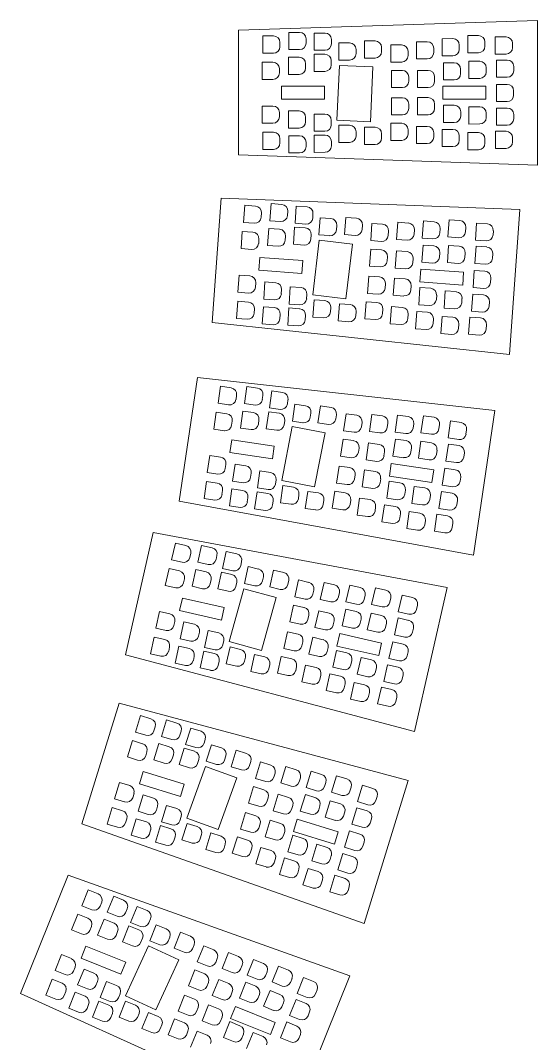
# Model space of a CAD drawing. Header units: millimetres. Extents: x -516 to 436, y -130 to 992.
# Drawn here: x 315.9 to 436.1, y 184.2 to 422.2 of the extents above; entities that cross this region are included whole.
import ezdxf

# ---------------------------------------------------------------- set-up
doc = ezdxf.new("R2010")
doc.units = ezdxf.units.MM

msp = doc.modelspace()

# ---------------------------------------------------------------- linework, layer by layer
at = {"color": 7, "linetype": 'Continuous', "lineweight": 15}
for p, q in [((436.11, 422.17), (366.59, 419.91)), ((436.12, 388.48), (436.11, 422.17)), ((366.59, 419.91), (366.6, 390.88)), ((380.77, 419.4), (378.27, 419.39)), ((378.27, 419.39), (378.27, 415.39)), ((384.18, 419.24), (384.19, 415.24)), ((386.68, 419.24), (384.18, 419.24)), ((372.2, 418.56), (372.2, 414.56)), ((374.7, 418.56), (372.2, 418.56)), ((376.2, 416.06), (376.2, 417.06)), ((382.27, 416.9), (382.27, 417.9)), ((388.19, 416.74), (388.19, 417.74)), ((389.91, 416.95), (389.92, 412.95)), ((392.41, 416.95), (389.91, 416.95)), ((395.84, 417.43), (395.84, 413.43)), ((398.34, 417.43), (395.84, 417.43)), ((410.47, 417.22), (407.97, 417.21)), ((407.97, 417.21), (407.97, 413.21)), ((416.43, 417.94), (413.93, 417.93)), ((413.93, 417.93), (413.93, 413.93)), ((422.38, 418.66), (419.88, 418.65)), ((419.88, 418.65), (419.89, 414.65)), ((423.88, 416.16), (423.88, 417.16)), ((426.3, 418.35), (426.3, 414.35)), ((428.8, 418.35), (426.3, 418.35)), ((430.3, 415.85), (430.3, 416.85)), ((372.2, 414.56), (374.7, 414.56)), ((378.27, 415.39), (380.77, 415.4)), ((384.14, 414.33), (384.15, 410.33)), ((386.64, 414.33), (384.14, 414.33)), ((384.19, 415.24), (386.69, 415.24)), ((393.91, 414.45), (393.91, 415.45)), ((399.84, 414.93), (399.84, 415.93)), ((404.51, 416.5), (402.01, 416.49)), ((402.01, 416.49), (402.02, 412.49)), ((406.01, 414), (406.01, 415)), ((411.97, 414.72), (411.97, 415.72)), ((417.93, 415.44), (417.93, 416.44)), ((419.89, 414.65), (422.39, 414.66)), ((426.3, 414.35), (428.8, 414.35)), ((372.08, 412.46), (372.08, 408.46)), ((374.58, 412.46), (372.08, 412.46)), ((378.19, 413.61), (378.19, 409.61)), ((380.69, 413.61), (378.19, 413.61)), ((382.19, 411.11), (382.19, 412.11)), ((388.15, 411.83), (388.14, 412.83)), ((389.92, 412.95), (392.42, 412.95)), ((395.84, 413.43), (398.34, 413.43)), ((402.02, 412.49), (404.52, 412.5)), ((407.97, 413.21), (410.47, 413.22)), ((413.93, 413.93), (416.43, 413.94)), ((414.24, 412.32), (414.24, 408.32)), ((416.74, 412.32), (414.24, 412.32)), ((420.18, 412.67), (420.18, 408.67)), ((422.68, 412.67), (420.18, 412.67)), ((426.59, 412.97), (426.59, 408.97)), ((429.09, 412.97), (426.59, 412.97)), ((376.08, 409.96), (376.08, 410.96)), ((378.19, 409.61), (380.69, 409.61)), ((384.15, 410.33), (386.65, 410.33)), ((390.07, 411.72), (389.47, 398.96)), ((397.85, 411.35), (390.07, 411.72)), ((397.25, 398.6), (397.85, 411.35)), ((402.18, 410.54), (402.18, 406.54)), ((404.68, 410.54), (402.18, 410.54)), ((408.18, 410.55), (408.18, 406.55)), ((410.68, 410.55), (408.18, 410.55)), ((418.24, 409.82), (418.24, 410.82)), ((424.18, 410.17), (424.18, 411.17)), ((430.59, 410.47), (430.59, 411.47)), ((372.08, 408.46), (374.58, 408.46)), ((406.18, 408.04), (406.18, 409.04)), ((412.18, 408.05), (412.18, 409.05)), ((414.24, 408.32), (416.74, 408.32)), ((420.18, 408.67), (422.68, 408.67)), ((426.55, 407.3), (426.55, 403.3)), ((429.05, 407.3), (426.55, 407.3)), ((426.59, 408.97), (429.09, 408.97)), ((386.6, 406.88), (376.6, 406.87)), ((376.6, 406.87), (376.6, 403.87)), ((386.6, 403.88), (386.6, 406.88)), ((402.18, 406.54), (404.68, 406.54)), ((408.18, 406.55), (410.68, 406.55)), ((414.11, 406.89), (414.12, 403.89)), ((424.11, 406.89), (414.11, 406.89)), ((424.12, 403.89), (424.11, 406.89)), ((430.55, 404.8), (430.55, 405.8)), ((372.08, 402.27), (372.08, 398.27)), ((374.58, 402.27), (372.08, 402.27)), ((376.6, 403.87), (386.6, 403.88)), ((402.18, 404.2), (402.18, 400.2)), ((404.68, 404.2), (402.18, 404.2)), ((406.18, 401.71), (406.18, 402.71)), ((408.18, 404.21), (408.18, 400.21)), ((410.68, 404.21), (408.18, 404.21)), ((412.18, 401.71), (412.18, 402.71)), ((414.12, 403.89), (424.12, 403.89)), ((414.25, 402.43), (414.25, 398.43)), ((416.75, 402.43), (414.25, 402.43)), ((426.55, 403.3), (429.05, 403.3)), ((376.08, 399.77), (376.08, 400.77)), ((378.19, 401.12), (378.19, 397.12)), ((380.69, 401.12), (378.19, 401.12)), ((384.15, 400.4), (384.15, 396.4)), ((386.65, 400.4), (384.15, 400.4)), ((402.18, 400.2), (404.68, 400.2)), ((408.18, 400.21), (410.68, 400.21)), ((418.25, 399.94), (418.25, 400.94)), ((422.68, 402.09), (420.18, 402.08)), ((420.18, 402.08), (420.18, 398.08)), ((424.18, 399.59), (424.18, 400.59)), ((429.09, 401.8), (426.59, 401.79)), ((426.59, 401.79), (426.59, 397.79)), ((430.59, 399.3), (430.59, 400.3)), ((372.08, 398.27), (374.58, 398.27)), ((382.19, 398.62), (382.19, 399.62)), ((388.15, 397.9), (388.15, 398.9)), ((389.47, 398.96), (397.25, 398.6)), ((389.92, 397.79), (389.92, 393.79)), ((392.42, 397.79), (389.92, 397.79)), ((402.02, 398.25), (402.02, 394.25)), ((404.52, 398.25), (402.02, 398.25)), ((407.98, 397.54), (407.98, 393.54)), ((410.48, 397.54), (407.98, 397.54)), ((414.25, 398.43), (416.75, 398.43)), ((420.18, 398.08), (422.68, 398.09)), ((426.59, 397.79), (429.09, 397.8)), ((372.21, 396.17), (372.21, 392.17)), ((374.71, 396.17), (372.21, 396.17)), ((378.19, 397.12), (380.69, 397.12)), ((378.28, 395.34), (378.28, 391.34)), ((380.78, 395.34), (378.28, 395.34)), ((384.15, 396.4), (386.65, 396.4)), ((386.69, 395.5), (384.19, 395.49)), ((384.19, 395.49), (384.19, 391.49)), ((393.92, 395.29), (393.92, 396.29)), ((395.85, 397.31), (395.85, 393.31)), ((398.35, 397.31), (395.85, 397.31)), ((399.85, 394.81), (399.85, 395.81)), ((406.02, 395.75), (406.02, 396.75)), ((411.98, 395.04), (411.98, 396.04)), ((413.93, 396.82), (413.93, 392.82)), ((416.43, 396.82), (413.93, 396.82)), ((417.93, 394.32), (417.93, 395.32)), ((419.89, 396.1), (419.89, 392.1)), ((422.39, 396.1), (419.89, 396.1)), ((426.31, 396.41), (426.31, 392.41)), ((428.81, 396.41), (426.31, 396.41)), ((376.21, 393.67), (376.21, 394.67)), ((382.28, 392.84), (382.28, 393.84)), ((388.19, 393), (388.19, 394)), ((389.92, 393.79), (392.42, 393.79)), ((395.85, 393.31), (398.35, 393.31)), ((402.02, 394.25), (404.52, 394.25)), ((407.98, 393.54), (410.48, 393.54)), ((413.93, 392.82), (416.43, 392.82)), ((423.89, 393.6), (423.89, 394.6)), ((430.31, 393.91), (430.31, 394.91)), ((366.6, 390.88), (436.12, 388.48)), ((372.21, 392.17), (374.71, 392.17)), ((378.28, 391.34), (380.78, 391.34)), ((384.19, 391.49), (386.69, 391.5)), ((419.89, 392.1), (422.39, 392.1)), ((426.31, 392.41), (428.81, 392.41)), ((362.51, 380.83), (360.42, 351.92)), ((432.02, 378.23), (362.51, 380.83)), ((368.01, 379.17), (367.73, 375.18)), ((370.51, 378.98), (368.01, 379.17)), ((374.13, 379.56), (373.84, 375.57)), ((376.62, 379.38), (374.13, 379.56)), ((380.01, 378.98), (379.72, 374.99)), ((382.51, 378.8), (380.01, 378.98)), ((371.82, 376.38), (371.9, 377.38)), ((377.94, 376.78), (378.01, 377.77)), ((383.82, 376.2), (383.89, 377.19)), ((385.56, 376.28), (385.27, 372.29)), ((388.06, 376.1), (385.56, 376.28)), ((391.51, 376.33), (391.22, 372.34)), ((394, 376.15), (391.51, 376.33)), ((429.58, 344.45), (432.02, 378.23)), ((367.73, 375.18), (370.22, 375)), ((373.62, 373.8), (373.34, 369.81)), ((376.12, 373.62), (373.62, 373.8)), ((373.84, 375.57), (376.33, 375.39)), ((379.62, 374.09), (379.33, 370.1)), ((382.11, 373.91), (379.62, 374.09)), ((379.72, 374.99), (382.22, 374.81)), ((389.37, 373.5), (389.44, 374.49)), ((395.32, 373.55), (395.39, 374.54)), ((397.6, 374.95), (397.31, 370.96)), ((400.09, 374.77), (397.6, 374.95)), ((403.59, 375.23), (403.3, 371.24)), ((406.08, 375.05), (403.59, 375.23)), ((409.58, 375.52), (409.29, 371.53)), ((412.08, 375.34), (409.58, 375.52)), ((413.39, 372.74), (413.46, 373.73)), ((415.58, 375.81), (415.29, 371.82)), ((418.07, 375.63), (415.58, 375.81)), ((419.39, 373.02), (419.46, 374.02)), ((421.96, 375.04), (421.67, 371.05)), ((424.45, 374.86), (421.96, 375.04)), ((367.45, 373.09), (367.16, 369.1)), ((369.94, 372.91), (367.45, 373.09)), ((371.26, 370.31), (371.33, 371.31)), ((377.43, 371.02), (377.51, 372.01)), ((383.43, 371.3), (383.5, 372.3)), ((385.27, 372.29), (387.77, 372.11)), ((391.22, 372.34), (393.71, 372.16)), ((401.41, 372.16), (401.48, 373.16)), ((407.4, 372.45), (407.47, 373.45)), ((409.29, 371.53), (411.79, 371.35)), ((415.29, 371.82), (417.78, 371.64)), ((425.77, 372.26), (425.84, 373.25)), ((367.16, 369.1), (369.65, 368.92)), ((373.34, 369.81), (375.83, 369.63)), ((379.33, 370.1), (381.82, 369.92)), ((385.34, 371.05), (383.82, 358.37)), ((393.07, 370.12), (385.34, 371.05)), ((391.55, 357.44), (393.07, 370.12)), ((397.33, 369), (397.04, 365.01)), ((397.31, 370.96), (399.8, 370.78)), ((399.82, 368.82), (397.33, 369)), ((403.3, 371.24), (405.79, 371.06)), ((409.49, 369.9), (409.2, 365.91)), ((411.99, 369.72), (409.49, 369.9)), ((415.44, 369.82), (415.15, 365.83)), ((417.93, 369.64), (415.44, 369.82)), ((421.85, 369.65), (421.56, 365.66)), ((421.67, 371.05), (424.16, 370.87)), ((424.35, 369.47), (421.85, 369.65)), ((371.54, 367.05), (371.32, 364.06)), ((381.51, 366.33), (371.54, 367.05)), ((401.14, 366.22), (401.21, 367.21)), ((403.31, 368.57), (403.02, 364.58)), ((405.81, 368.39), (403.31, 368.57)), ((407.12, 365.78), (407.19, 366.78)), ((413.3, 367.12), (413.37, 368.11)), ((419.24, 367.04), (419.32, 368.03)), ((425.66, 366.87), (425.73, 367.86)), ((381.3, 363.33), (381.51, 366.33)), ((397.04, 365.01), (399.53, 364.83)), ((403.02, 364.58), (405.52, 364.4)), ((408.96, 364.33), (408.74, 361.34)), ((418.93, 363.61), (408.96, 364.33)), ((409.2, 365.91), (411.7, 365.73)), ((415.15, 365.83), (417.64, 365.65)), ((421.56, 365.66), (424.06, 365.48)), ((366.71, 362.93), (366.43, 358.94)), ((369.21, 362.75), (366.71, 362.93)), ((371.32, 364.06), (381.3, 363.33)), ((396.87, 362.68), (396.58, 358.69)), ((399.36, 362.5), (396.87, 362.68)), ((402.86, 362.24), (402.57, 358.25)), ((405.35, 362.06), (402.86, 362.24)), ((418.71, 360.62), (418.93, 363.61)), ((421.41, 364), (421.12, 360.01)), ((423.9, 363.82), (421.41, 364)), ((425.21, 361.22), (425.29, 362.22)), ((370.52, 360.14), (370.6, 361.14)), ((372.72, 361.34), (372.43, 357.35)), ((375.22, 361.16), (372.72, 361.34)), ((376.53, 358.56), (376.6, 359.55)), ((378.61, 360.19), (378.32, 356.2)), ((381.11, 360.01), (378.61, 360.19)), ((400.68, 359.89), (400.75, 360.89)), ((406.66, 359.46), (406.74, 360.46)), ((408.78, 360.04), (408.49, 356.05)), ((408.74, 361.34), (418.71, 360.62)), ((411.27, 359.86), (408.78, 360.04)), ((421.12, 360.01), (423.61, 359.83)), ((366.43, 358.94), (368.92, 358.76)), ((372.43, 357.35), (374.93, 357.17)), ((382.42, 357.41), (382.49, 358.41)), ((383.82, 358.37), (391.55, 357.44)), ((384.18, 357.17), (383.89, 353.18)), ((386.67, 356.99), (384.18, 357.17)), ((396.58, 358.69), (399.08, 358.51)), ((402.57, 358.25), (405.06, 358.07)), ((412.59, 357.25), (412.66, 358.25)), ((414.67, 359.26), (414.38, 355.27)), ((417.16, 359.08), (414.67, 359.26)), ((418.48, 356.48), (418.55, 357.47)), ((421.05, 358.5), (420.76, 354.51)), ((423.54, 358.32), (421.05, 358.5)), ((366.4, 356.84), (366.11, 352.85)), ((368.89, 356.66), (366.4, 356.84)), ((370.21, 354.05), (370.28, 355.05)), ((372.39, 355.57), (372.1, 351.58)), ((374.89, 355.39), (372.39, 355.57)), ((378.3, 355.29), (378.01, 351.3)), ((380.79, 355.11), (378.3, 355.29)), ((378.32, 356.2), (380.82, 356.02)), ((387.99, 354.38), (388.06, 355.38)), ((390.06, 356.26), (389.77, 352.27)), ((392.55, 356.08), (390.06, 356.26)), ((396.28, 356.75), (395.99, 352.76)), ((398.77, 356.57), (396.28, 356.75)), ((400.09, 353.97), (400.16, 354.97)), ((402.17, 355.61), (401.88, 351.62)), ((404.66, 355.43), (402.17, 355.61)), ((408.49, 356.05), (410.98, 355.87)), ((414.38, 355.27), (416.88, 355.09)), ((424.85, 355.72), (424.93, 356.72)), ((366.11, 352.85), (368.6, 352.67)), ((376.2, 352.78), (376.27, 353.78)), ((382.11, 352.51), (382.18, 353.51)), ((383.89, 353.18), (386.38, 353)), ((389.77, 352.27), (392.26, 352.09)), ((393.86, 353.48), (393.94, 354.48)), ((395.99, 352.76), (398.49, 352.58)), ((405.98, 352.82), (406.05, 353.82)), ((408.06, 354.46), (407.77, 350.47)), ((410.55, 354.28), (408.06, 354.46)), ((411.87, 351.68), (411.94, 352.67)), ((413.95, 353.31), (413.66, 349.32)), ((416.44, 353.13), (413.95, 353.31)), ((420.37, 353.15), (420.08, 349.16)), ((422.87, 352.97), (420.37, 353.15)), ((420.76, 354.51), (423.25, 354.33)), ((360.42, 351.92), (429.58, 344.45)), ((372.1, 351.58), (374.6, 351.4)), ((378.01, 351.3), (380.5, 351.12)), ((401.88, 351.62), (404.37, 351.44)), ((407.77, 350.47), (410.26, 350.29)), ((417.76, 350.53), (417.83, 351.53)), ((424.18, 350.37), (424.25, 351.37)), ((413.66, 349.32), (416.15, 349.14)), ((420.08, 349.16), (422.58, 348.98)), ((357.02, 339.13), (352.8, 310.37)), ((426.16, 331.47), (357.02, 339.13)), ((362.39, 337.07), (361.81, 333.11)), ((364.86, 336.71), (362.39, 337.07)), ((368.52, 337.01), (367.94, 333.06)), ((370.99, 336.65), (368.52, 337.01)), ((374.34, 336), (373.76, 332.05)), ((376.82, 335.64), (374.34, 336)), ((365.99, 334.02), (366.13, 335.01)), ((372.11, 333.96), (372.26, 334.95)), ((377.94, 332.95), (378.08, 333.94)), ((361.38, 331.06), (360.8, 327.1)), ((363.86, 330.69), (361.38, 331.06)), ((361.81, 333.11), (364.28, 332.75)), ((367.59, 331.31), (367.01, 327.35)), ((370.07, 330.94), (367.59, 331.31)), ((367.94, 333.06), (370.41, 332.69)), ((373.59, 331.15), (373.01, 327.2)), ((376.06, 330.79), (373.59, 331.15)), ((373.76, 332.05), (376.24, 331.68)), ((379.68, 332.9), (379.1, 328.95)), ((382.15, 332.54), (379.68, 332.9)), ((383.27, 329.85), (383.42, 330.84)), ((385.61, 332.52), (385.03, 328.56)), ((388.09, 332.15), (385.61, 332.52)), ((421.22, 297.78), (426.16, 331.47)), ((364.98, 328), (365.12, 328.99)), ((371.19, 328.25), (371.33, 329.24)), ((377.19, 328.1), (377.33, 329.09)), ((379.1, 328.95), (381.57, 328.58)), ((385.03, 328.56), (387.51, 328.2)), ((389.21, 329.46), (389.35, 330.45)), ((391.58, 330.69), (391, 326.73)), ((394.06, 330.33), (391.58, 330.69)), ((395.18, 327.64), (395.32, 328.63)), ((397.58, 330.54), (397, 326.58)), ((400.06, 330.17), (397.58, 330.54)), ((401.18, 327.48), (401.32, 328.47)), ((403.58, 330.38), (403, 326.43)), ((406.05, 330.02), (403.58, 330.38)), ((409.58, 330.23), (409, 326.27)), ((412.05, 329.87), (409.58, 330.23)), ((415.88, 329), (415.3, 325.04)), ((418.36, 328.63), (415.88, 329)), ((360.8, 327.1), (363.28, 326.74)), ((367.01, 327.35), (369.49, 326.99)), ((373.01, 327.2), (375.48, 326.83)), ((379.07, 327.7), (376.63, 315.17)), ((386.72, 326.21), (379.07, 327.7)), ((384.27, 313.68), (386.72, 326.21)), ((391, 326.73), (393.48, 326.37)), ((397, 326.58), (399.48, 326.22)), ((403, 326.43), (405.47, 326.06)), ((407.18, 327.33), (407.32, 328.32)), ((409, 326.27), (411.47, 325.91)), ((413.17, 327.17), (413.32, 328.16)), ((419.48, 325.94), (419.62, 326.93)), ((365, 324.59), (364.56, 321.63)), ((374.89, 323.14), (365, 324.59)), ((390.88, 324.78), (390.3, 320.82)), ((393.35, 324.42), (390.88, 324.78)), ((396.82, 323.91), (396.24, 319.95)), ((399.29, 323.55), (396.82, 323.91)), ((403.08, 324.78), (402.5, 320.82)), ((405.55, 324.42), (403.08, 324.78)), ((409, 324.27), (408.42, 320.31)), ((411.47, 323.91), (409, 324.27)), ((415.3, 325.04), (417.78, 324.68)), ((364.56, 321.63), (374.46, 320.17)), ((374.46, 320.17), (374.89, 323.14)), ((394.48, 321.73), (394.62, 322.71)), ((400.41, 320.85), (400.56, 321.84)), ((406.67, 321.73), (406.82, 322.72)), ((412.59, 321.21), (412.74, 322.2)), ((415.38, 323.63), (414.8, 319.67)), ((417.86, 323.26), (415.38, 323.63)), ((418.98, 320.57), (419.12, 321.56)), ((359.9, 320.97), (359.32, 317.01)), ((362.38, 320.61), (359.9, 320.97)), ((365.78, 318.95), (365.2, 314.99)), ((368.25, 318.58), (365.78, 318.95)), ((390.3, 320.82), (392.77, 320.46)), ((396.24, 319.95), (398.71, 319.59)), ((402.11, 319.12), (401.68, 316.15)), ((412.01, 317.66), (402.11, 319.12)), ((402.5, 320.82), (404.97, 320.46)), ((408.42, 320.31), (410.89, 319.95)), ((414.8, 319.67), (417.28, 319.31)), ((359.32, 317.01), (361.8, 316.65)), ((363.5, 317.92), (363.64, 318.91)), ((369.37, 315.89), (369.52, 316.88)), ((371.57, 317.37), (370.99, 313.41)), ((374.04, 317.01), (371.57, 317.37)), ((389.96, 318.51), (389.38, 314.55)), ((392.43, 318.14), (389.96, 318.51)), ((395.9, 317.64), (395.32, 313.68)), ((398.37, 317.27), (395.9, 317.64)), ((411.57, 314.7), (412.01, 317.66)), ((414.53, 318.03), (413.94, 314.07)), ((417, 317.66), (414.53, 318.03)), ((359.14, 314.92), (358.56, 310.96)), ((361.61, 314.56), (359.14, 314.92)), ((365.2, 314.99), (367.67, 314.63)), ((375.16, 314.32), (375.31, 315.31)), ((376.63, 315.17), (384.27, 313.68)), ((389.38, 314.55), (391.85, 314.19)), ((393.55, 315.45), (393.7, 316.44)), ((399.49, 314.58), (399.64, 315.57)), ((401.64, 315), (401.06, 311.04)), ((404.11, 314.64), (401.64, 315)), ((401.68, 316.15), (411.57, 314.7)), ((418.12, 314.97), (418.26, 315.96)), ((362.73, 311.87), (362.88, 312.86)), ((365.02, 313.21), (364.44, 309.26)), ((367.5, 312.85), (365.02, 313.21)), ((370.9, 312.51), (370.32, 308.55)), ((373.37, 312.15), (370.9, 312.51)), ((370.99, 313.41), (373.46, 313.05)), ((376.9, 313.95), (376.32, 309.99)), ((379.37, 313.58), (376.9, 313.95)), ((380.49, 310.89), (380.64, 311.88)), ((382.69, 312.61), (382.11, 308.65)), ((385.17, 312.25), (382.69, 312.61)), ((388.94, 312.64), (388.36, 308.69)), ((391.41, 312.28), (388.94, 312.64)), ((395.32, 313.68), (397.79, 313.32)), ((405.24, 311.95), (405.38, 312.94)), ((407.46, 313.79), (406.88, 309.83)), ((409.93, 313.43), (407.46, 313.79)), ((413.76, 312.57), (413.18, 308.61)), ((416.24, 312.21), (413.76, 312.57)), ((413.94, 314.07), (416.42, 313.71)), ((352.8, 310.37), (421.22, 297.78)), ((358.56, 310.96), (361.03, 310.6)), ((368.62, 310.16), (368.76, 311.15)), ((374.49, 309.45), (374.64, 310.44)), ((376.32, 309.99), (378.79, 309.62)), ((386.29, 309.55), (386.43, 310.54)), ((392.53, 309.59), (392.68, 310.58)), ((394.73, 311.07), (394.14, 307.11)), ((397.2, 310.7), (394.73, 311.07)), ((400.51, 309.49), (399.93, 305.53)), ((402.99, 309.13), (400.51, 309.49)), ((401.06, 311.04), (403.53, 310.68)), ((406.88, 309.83), (409.35, 309.47)), ((411.06, 310.74), (411.2, 311.73)), ((417.36, 309.52), (417.5, 310.51)), ((364.44, 309.26), (366.92, 308.89)), ((370.32, 308.55), (372.79, 308.19)), ((382.11, 308.65), (384.58, 308.29)), ((388.36, 308.69), (390.83, 308.32)), ((394.14, 307.11), (396.62, 306.75)), ((398.32, 308.01), (398.46, 309)), ((404.11, 306.44), (404.25, 307.43)), ((406.3, 307.92), (405.72, 303.96)), ((408.78, 307.55), (406.3, 307.92)), ((412.7, 307.28), (412.12, 303.33)), ((415.17, 306.92), (412.7, 307.28)), ((413.18, 308.61), (415.66, 308.25)), ((399.93, 305.53), (402.41, 305.17)), ((409.9, 304.86), (410.04, 305.85)), ((416.29, 304.23), (416.44, 305.22)), ((346.69, 303.05), (340.29, 274.57)), ((415.07, 290.27), (346.69, 303.05)), ((405.72, 303.96), (408.2, 303.6)), ((412.12, 303.33), (414.59, 302.96)), ((351.88, 300.57), (351.01, 296.67)), ((354.32, 300.02), (351.88, 300.57)), ((357.99, 300.05), (357.11, 296.15)), ((360.43, 299.51), (357.99, 300.05)), ((355.24, 297.26), (355.46, 298.23)), ((361.34, 296.74), (361.56, 297.71)), ((363.72, 298.61), (362.84, 294.7)), ((366.16, 298.06), (363.72, 298.61)), ((351.01, 296.67), (353.44, 296.12)), ((357.11, 296.15), (359.55, 295.6)), ((367.08, 295.29), (367.3, 296.27)), ((350.42, 294.65), (349.55, 290.75)), ((352.86, 294.1), (350.42, 294.65)), ((356.64, 294.43), (355.76, 290.53)), ((359.07, 293.89), (356.64, 294.43)), ((362.6, 293.83), (361.73, 289.93)), ((365.04, 293.28), (362.6, 293.83)), ((362.84, 294.7), (365.28, 294.16)), ((368.81, 295.11), (367.93, 291.21)), ((371.25, 294.56), (368.81, 295.11)), ((372.16, 291.8), (372.38, 292.77)), ((374.7, 294.28), (373.82, 290.38)), ((377.14, 293.73), (374.7, 294.28)), ((349.55, 290.75), (351.99, 290.2)), ((353.78, 291.33), (354, 292.31)), ((355.76, 290.53), (358.2, 289.98)), ((359.99, 291.12), (360.21, 292.09)), ((365.96, 290.51), (366.18, 291.49)), ((367.93, 291.21), (370.37, 290.66)), ((373.82, 290.38), (376.26, 289.83)), ((378.05, 290.97), (378.27, 291.94)), ((380.51, 292.01), (379.64, 288.11)), ((382.95, 291.46), (380.51, 292.01)), ((386.48, 291.4), (385.6, 287.5)), ((388.92, 290.86), (386.48, 291.4)), ((392.45, 290.8), (391.57, 286.9)), ((394.89, 290.25), (392.45, 290.8)), ((361.73, 289.93), (364.17, 289.38)), ((367.81, 289.97), (364.43, 277.66)), ((375.32, 287.91), (367.81, 289.97)), ((379.64, 288.11), (382.07, 287.56)), ((383.87, 288.69), (384.09, 289.67)), ((389.84, 288.09), (390.06, 289.06)), ((395.81, 287.48), (396.02, 288.46)), ((398.42, 290.19), (397.54, 286.29)), ((400.86, 289.64), (398.42, 290.19)), ((404.62, 288.49), (403.74, 284.59)), ((407.06, 287.94), (404.62, 288.49)), ((407.53, 256.76), (415.07, 290.27)), ((353.52, 287.81), (352.85, 284.88)), ((363.27, 285.6), (353.52, 287.81)), ((362.61, 282.68), (363.27, 285.6)), ((371.94, 275.6), (375.32, 287.91)), ((379.37, 286.17), (378.49, 282.27)), ((381.8, 285.62), (379.37, 286.17)), ((385.6, 287.5), (388.04, 286.95)), ((391.57, 286.9), (394.01, 286.35)), ((397.54, 286.29), (399.98, 285.74)), ((401.77, 286.88), (401.99, 287.85)), ((407.97, 285.17), (408.19, 286.15)), ((348.19, 284.71), (347.31, 280.8)), ((350.63, 284.16), (348.19, 284.71)), ((352.85, 284.88), (362.61, 282.68)), ((382.72, 282.85), (382.94, 283.83)), ((385.22, 284.85), (384.34, 280.95)), ((387.66, 284.3), (385.22, 284.85)), ((391.53, 285.25), (390.65, 281.35)), ((393.97, 284.7), (391.53, 285.25)), ((397.39, 284.29), (396.52, 280.39)), ((399.83, 283.74), (397.39, 284.29)), ((403.74, 284.59), (406.18, 284.04)), ((351.54, 281.39), (351.76, 282.37)), ((353.89, 282.24), (353.02, 278.34)), ((356.33, 281.7), (353.89, 282.24)), ((378.49, 282.27), (380.93, 281.72)), ((384.34, 280.95), (386.78, 280.4)), ((388.57, 281.54), (388.79, 282.51)), ((390.65, 281.35), (393.09, 280.8)), ((394.88, 281.94), (395.1, 282.91)), ((400.75, 280.98), (400.97, 281.95)), ((403.71, 283.17), (402.84, 279.27)), ((406.15, 282.62), (403.71, 283.17)), ((346.97, 278.73), (346.09, 274.83)), ((349.41, 278.18), (346.97, 278.73)), ((347.31, 280.8), (349.75, 280.26)), ((357.25, 278.93), (357.47, 279.9)), ((359.55, 280.24), (358.67, 276.33)), ((361.99, 279.69), (359.55, 280.24)), ((377.97, 279.98), (377.1, 276.08)), ((380.41, 279.44), (377.97, 279.98)), ((383.83, 278.67), (382.95, 274.76)), ((386.27, 278.12), (383.83, 278.67)), ((390.11, 279.54), (389.45, 276.61)), ((399.86, 277.34), (390.11, 279.54)), ((396.52, 280.39), (398.95, 279.84)), ((402.84, 279.27), (405.27, 278.72)), ((407.07, 279.85), (407.29, 280.83)), ((350.33, 275.41), (350.55, 276.39)), ((352.71, 276.58), (351.83, 272.68)), ((355.15, 276.04), (352.71, 276.58)), ((353.02, 278.34), (355.46, 277.79)), ((358.67, 276.33), (361.11, 275.79)), ((362.9, 276.92), (363.12, 277.9)), ((364.61, 276.42), (363.73, 272.52)), ((364.43, 277.66), (371.94, 275.6)), ((367.04, 275.87), (364.61, 276.42)), ((377.1, 276.08), (379.54, 275.53)), ((381.33, 276.67), (381.55, 277.64)), ((387.18, 275.35), (387.4, 276.33)), ((389.45, 276.61), (399.2, 274.41)), ((399.2, 274.41), (399.86, 277.34)), ((402.43, 277.65), (401.56, 273.75)), ((404.87, 277.1), (402.43, 277.65)), ((340.29, 274.57), (407.53, 256.76)), ((346.09, 274.83), (348.53, 274.28)), ((356.07, 273.27), (356.28, 274.24)), ((358.51, 275.44), (357.64, 271.54)), ((360.95, 274.89), (358.51, 275.44)), ((367.96, 273.1), (368.18, 274.08)), ((370.28, 274.65), (369.4, 270.75)), ((372.72, 274.1), (370.28, 274.65)), ((376.51, 274.21), (375.63, 270.31)), ((378.95, 273.66), (376.51, 274.21)), ((382.95, 274.76), (385.39, 274.22)), ((389.36, 275.61), (388.48, 271.7)), ((391.8, 275.06), (389.36, 275.61)), ((395.07, 273.96), (394.19, 270.06)), ((397.51, 273.41), (395.07, 273.96)), ((401.56, 273.75), (404, 273.2)), ((405.79, 274.34), (406.01, 275.31)), ((351.83, 272.68), (354.27, 272.13)), ((357.64, 271.54), (360.07, 270.99)), ((361.87, 272.12), (362.09, 273.1)), ((363.73, 272.52), (366.17, 271.97)), ((373.64, 271.33), (373.86, 272.31)), ((379.87, 270.9), (380.08, 271.87)), ((382.17, 272.21), (381.29, 268.3)), ((384.6, 271.66), (382.17, 272.21)), ((388.48, 271.7), (390.92, 271.16)), ((392.71, 272.29), (392.93, 273.27)), ((398.42, 270.65), (398.64, 271.62)), ((401.26, 272.27), (400.38, 268.37)), ((403.7, 271.72), (401.26, 272.27)), ((369.4, 270.75), (371.84, 270.2)), ((375.63, 270.31), (378.07, 269.76)), ((385.52, 268.89), (385.74, 269.86)), ((387.82, 270.2), (386.94, 266.3)), ((390.26, 269.65), (387.82, 270.2)), ((394.19, 270.06), (396.63, 269.51)), ((404.62, 268.95), (404.84, 269.93)), ((381.29, 268.3), (383.73, 267.75)), ((391.17, 266.88), (391.39, 267.86)), ((393.47, 268.19), (392.6, 264.29)), ((395.91, 267.64), (393.47, 268.19)), ((399.8, 267.08), (398.92, 263.18)), ((402.24, 266.53), (399.8, 267.08)), ((400.38, 268.37), (402.82, 267.82)), ((386.94, 266.3), (389.38, 265.75)), ((392.6, 264.29), (395.04, 263.74)), ((396.83, 264.87), (397.05, 265.85)), ((403.16, 263.76), (403.38, 264.74)), ((338.85, 263.38), (330.17, 235.3)), ((406.04, 245.37), (338.85, 263.38)), ((398.92, 263.18), (401.36, 262.63)), ((343.81, 260.45), (342.63, 256.63)), ((346.2, 259.71), (343.81, 260.45)), ((349.86, 259.46), (348.68, 255.63)), ((352.25, 258.72), (349.86, 259.46)), ((346.9, 256.88), (347.19, 257.84)), ((355.46, 257.56), (354.28, 253.74)), ((357.85, 256.82), (355.46, 257.56)), ((342.63, 256.63), (345.02, 255.89)), ((348.68, 255.63), (351.07, 254.9)), ((352.94, 255.89), (353.24, 256.84)), ((358.55, 253.99), (358.84, 254.95)), ((341.9, 254.66), (340.72, 250.84)), ((344.28, 253.92), (341.9, 254.66)), ((348.07, 253.96), (346.89, 250.14)), ((350.46, 253.22), (348.07, 253.96)), ((353.97, 252.89), (352.79, 249.06)), ((356.36, 252.15), (353.97, 252.89)), ((354.28, 253.74), (356.67, 253)), ((360.26, 253.68), (359.08, 249.86)), ((362.65, 252.94), (360.26, 253.68)), ((366.06, 252.39), (364.88, 248.57)), ((368.45, 251.65), (366.06, 252.39)), ((340.72, 250.84), (343.1, 250.1)), ((344.98, 251.09), (345.27, 252.05)), ((346.89, 250.14), (349.28, 249.4)), ((351.15, 250.39), (351.45, 251.34)), ((357.06, 249.32), (357.35, 250.27)), ((363.34, 250.11), (363.64, 251.07)), ((352.79, 249.06), (355.18, 248.33)), ((358.86, 248.63), (354.52, 236.63)), ((366.19, 245.99), (358.86, 248.63)), ((359.08, 249.86), (361.47, 249.12)), ((364.88, 248.57), (367.27, 247.83)), ((369.15, 248.82), (369.44, 249.78)), ((371.68, 249.67), (370.5, 245.85)), ((374.07, 248.93), (371.68, 249.67)), ((377.59, 248.6), (376.41, 244.78)), ((379.98, 247.86), (377.59, 248.6)), ((383.49, 247.53), (382.31, 243.7)), ((385.88, 246.79), (383.49, 247.53)), ((344.4, 247.48), (343.52, 244.61)), ((353.96, 244.51), (344.4, 247.48)), ((361.85, 233.98), (366.19, 245.99)), ((370.5, 245.85), (372.89, 245.11)), ((374.77, 246.1), (375.06, 247.06)), ((380.67, 245.03), (380.97, 245.98)), ((389.4, 246.45), (388.21, 242.63)), ((391.78, 245.71), (389.4, 246.45)), ((395.77, 212.13), (406.04, 245.37)), ((338.89, 244.92), (337.71, 241.1)), ((341.28, 244.18), (338.89, 244.92)), ((343.52, 244.61), (353.07, 241.65)), ((353.07, 241.65), (353.96, 244.51)), ((370.08, 243.94), (368.9, 240.11)), ((372.47, 243.2), (370.08, 243.94)), ((376.41, 244.78), (378.8, 244.04)), ((382.31, 243.7), (384.7, 242.97)), ((386.58, 243.96), (386.87, 244.91)), ((392.48, 242.88), (392.77, 243.84)), ((395.44, 244.27), (394.26, 240.45)), ((397.83, 243.53), (395.44, 244.27)), ((337.71, 241.1), (340.09, 240.36)), ((341.97, 241.35), (342.27, 242.31)), ((344.38, 242.02), (343.2, 238.2)), ((346.77, 241.28), (344.38, 242.02)), ((373.17, 240.37), (373.46, 241.32)), ((375.82, 242.16), (374.63, 238.34)), ((378.2, 241.43), (375.82, 242.16)), ((382.14, 242.07), (380.95, 238.25)), ((384.52, 241.33), (382.14, 242.07)), ((387.91, 240.65), (386.73, 236.83)), ((390.3, 239.91), (387.91, 240.65)), ((388.21, 242.63), (390.6, 241.89)), ((394.26, 240.45), (396.65, 239.71)), ((398.52, 240.7), (398.82, 241.65)), ((337.21, 239.06), (336.03, 235.24)), ((339.59, 238.32), (337.21, 239.06)), ((343.2, 238.2), (345.59, 237.46)), ((347.47, 238.45), (347.76, 239.41)), ((349.86, 239.58), (348.68, 235.75)), ((352.25, 238.84), (349.86, 239.58)), ((368.9, 240.11), (371.29, 239.38)), ((374.63, 238.34), (377.02, 237.6)), ((378.9, 238.59), (379.19, 239.55)), ((380.95, 238.25), (383.34, 237.51)), ((385.22, 238.5), (385.51, 239.45)), ((390.99, 237.08), (391.29, 238.04)), ((394.12, 239.04), (392.94, 235.22)), ((396.51, 238.3), (394.12, 239.04)), ((340.29, 235.49), (340.59, 236.45)), ((342.76, 236.47), (341.58, 232.65)), ((345.15, 235.73), (342.76, 236.47)), ((348.68, 235.75), (351.07, 235.02)), ((352.95, 236.01), (353.24, 236.96)), ((354.52, 236.63), (361.85, 233.98)), ((368.21, 237.88), (367.03, 234.06)), ((370.6, 237.14), (368.21, 237.88)), ((373.94, 236.11), (372.76, 232.29)), ((376.33, 235.37), (373.94, 236.11)), ((380.23, 236.35), (379.34, 233.49)), ((389.78, 233.39), (380.23, 236.35)), ((386.73, 236.83), (389.12, 236.09)), ((397.2, 235.47), (397.5, 236.42)), ((330.17, 235.3), (395.77, 212.13)), ((336.03, 235.24), (338.41, 234.5)), ((345.84, 232.9), (346.14, 233.86)), ((348.45, 234.87), (347.27, 231.05)), ((350.84, 234.14), (348.45, 234.87)), ((354.6, 235.37), (353.42, 231.55)), ((356.99, 234.64), (354.6, 235.37)), ((367.03, 234.06), (369.42, 233.32)), ((371.3, 234.31), (371.59, 235.26)), ((377.03, 232.54), (377.32, 233.49)), ((379.34, 233.49), (388.89, 230.52)), ((388.89, 230.52), (389.78, 233.39)), ((392.41, 233.64), (391.23, 229.82)), ((394.8, 232.9), (392.41, 233.64)), ((392.94, 235.22), (395.33, 234.48)), ((341.58, 232.65), (343.97, 231.91)), ((347.27, 231.05), (349.66, 230.31)), ((351.54, 231.3), (351.83, 232.26)), ((353.42, 231.55), (355.81, 230.81)), ((357.69, 231.8), (357.98, 232.76)), ((360.12, 233.16), (358.94, 229.34)), ((362.51, 232.43), (360.12, 233.16)), ((366.3, 232.24), (365.12, 228.42)), ((368.69, 231.5), (366.3, 232.24)), ((372.76, 232.29), (375.15, 231.55)), ((379.22, 232.62), (378.04, 228.8)), ((381.61, 231.88), (379.22, 232.62)), ((395.5, 230.07), (395.79, 231.02)), ((358.94, 229.34), (361.33, 228.6)), ((363.21, 229.6), (363.5, 230.55)), ((369.38, 228.67), (369.68, 229.63)), ((371.78, 229.8), (370.6, 225.97)), ((374.17, 229.06), (371.78, 229.8)), ((378.04, 228.8), (380.42, 228.06)), ((382.3, 229.05), (382.6, 230.01)), ((384.78, 230.54), (383.6, 226.71)), ((387.17, 229.8), (384.78, 230.54)), ((391.23, 229.82), (393.62, 229.08)), ((365.12, 228.42), (367.51, 227.68)), ((374.86, 226.23), (375.16, 227.18)), ((377.26, 227.35), (376.08, 223.53)), ((379.65, 226.61), (377.26, 227.35)), ((383.6, 226.71), (385.99, 225.98)), ((387.87, 226.97), (388.16, 227.92)), ((390.82, 228.36), (389.64, 224.54)), ((393.21, 227.63), (390.82, 228.36)), ((370.6, 225.97), (372.99, 225.24)), ((380.34, 223.78), (380.64, 224.74)), ((382.74, 224.91), (381.56, 221.08)), ((385.13, 224.17), (382.74, 224.91)), ((389.64, 224.54), (392.03, 223.8)), ((393.91, 224.79), (394.2, 225.75)), ((326.93, 223.33), (315.86, 195.81)), ((392.45, 199.95), (326.93, 223.33)), ((376.08, 223.53), (378.47, 222.79)), ((385.82, 221.34), (386.12, 222.29)), ((388.96, 223.3), (387.78, 219.48)), ((391.35, 222.56), (388.96, 223.3)), ((331.6, 219.92), (330.11, 216.2)), ((333.92, 218.98), (331.6, 219.92)), ((381.56, 221.08), (383.95, 220.35)), ((387.78, 219.48), (390.17, 218.74)), ((392.04, 219.73), (392.34, 220.69)), ((334.38, 216.1), (334.75, 217.03)), ((337.54, 218.42), (336.05, 214.71)), ((339.86, 217.49), (337.54, 218.42)), ((329.21, 214.3), (327.71, 210.59)), ((331.53, 213.37), (329.21, 214.3)), ((330.11, 216.2), (332.42, 215.27)), ((336.05, 214.71), (338.37, 213.78)), ((340.32, 214.61), (340.69, 215.54)), ((342.97, 216.07), (341.48, 212.36)), ((345.29, 215.14), (342.97, 216.07)), ((335.3, 213.09), (333.81, 209.38)), ((337.62, 212.16), (335.3, 213.09)), ((341.48, 212.36), (343.79, 211.43)), ((345.75, 212.26), (346.12, 213.19)), ((327.71, 210.59), (330.03, 209.66)), ((331.99, 210.49), (332.36, 211.42)), ((338.08, 209.28), (338.45, 210.21)), ((341.1, 211.54), (339.6, 207.83)), ((343.42, 210.6), (341.1, 211.54)), ((347.43, 211.81), (345.93, 208.1)), ((349.75, 210.88), (347.43, 211.81)), ((353.11, 210.04), (351.61, 206.33)), ((355.42, 209.11), (353.11, 210.04)), ((333.81, 209.38), (336.13, 208.45)), ((339.6, 207.83), (341.92, 206.89)), ((343.88, 207.72), (344.25, 208.65)), ((345.93, 208.1), (348.25, 207.16)), ((350.21, 208), (350.58, 208.92)), ((355.88, 206.23), (356.26, 207.16)), ((325.4, 204.85), (323.91, 201.14)), ((327.72, 203.92), (325.4, 204.85)), ((331.07, 206.84), (329.95, 204.05)), ((340.34, 203.09), (331.07, 206.84)), ((345.62, 206.9), (340.3, 195.29)), ((352.7, 203.65), (345.62, 206.9)), ((351.61, 206.33), (353.93, 205.4)), ((358.48, 206.87), (356.99, 203.16)), ((360.8, 205.93), (358.48, 206.87)), ((364.28, 205.31), (362.78, 201.6)), ((366.6, 204.38), (364.28, 205.31)), ((329.95, 204.05), (339.22, 200.31)), ((339.22, 200.31), (340.34, 203.09)), ((347.38, 192.04), (352.7, 203.65)), ((356.99, 203.16), (359.31, 202.22)), ((361.26, 203.05), (361.63, 203.98)), ((367.05, 201.5), (367.43, 202.43)), ((370.07, 203.75), (368.58, 200.04)), ((372.39, 202.82), (370.07, 203.75)), ((323.91, 201.14), (326.23, 200.2)), ((328.18, 201.04), (328.55, 201.96)), ((330.64, 201.5), (329.15, 197.79)), ((332.96, 200.57), (330.64, 201.5)), ((356.41, 201.29), (354.92, 197.57)), ((358.73, 200.35), (356.41, 201.29)), ((362.78, 201.6), (365.1, 200.67)), ((368.58, 200.04), (370.9, 199.11)), ((372.85, 199.94), (373.22, 200.87)), ((375.87, 202.2), (374.37, 198.49)), ((378.18, 201.26), (375.87, 202.2)), ((379.25, 167.12), (392.45, 199.95)), ((323.24, 199.15), (321.75, 195.43)), ((325.56, 198.21), (323.24, 199.15)), ((329.15, 197.79), (331.47, 196.86)), ((333.42, 197.69), (333.79, 198.62)), ((335.9, 198.61), (334.41, 194.9)), ((338.22, 197.68), (335.9, 198.61)), ((354.92, 197.57), (357.24, 196.64)), ((359.19, 197.47), (359.56, 198.4)), ((361.98, 199.05), (360.48, 195.33)), ((364.3, 198.11), (361.98, 199.05)), ((368.27, 198.43), (366.77, 194.72)), ((370.59, 197.49), (368.27, 198.43)), ((374.37, 198.49), (376.69, 197.55)), ((378.64, 198.38), (379.02, 199.31)), ((381.71, 199.52), (380.21, 195.81)), ((384.03, 198.59), (381.71, 199.52)), ((315.86, 195.81), (379.25, 167.12)), ((321.75, 195.43), (324.07, 194.5)), ((326.02, 195.33), (326.39, 196.26)), ((328.56, 196.11), (327.07, 192.39)), ((330.88, 195.17), (328.56, 196.11)), ((338.68, 194.8), (339.05, 195.73)), ((340.3, 195.29), (347.38, 192.04)), ((354.04, 195.4), (352.55, 191.69)), ((356.36, 194.47), (354.04, 195.4)), ((360.48, 195.33), (362.8, 194.4)), ((364.76, 195.23), (365.13, 196.16)), ((371.05, 194.62), (371.42, 195.54)), ((373.9, 196.54), (372.41, 192.83)), ((376.22, 195.61), (373.9, 196.54)), ((380.21, 195.81), (382.53, 194.88)), ((384.48, 195.71), (384.86, 196.64)), ((331.34, 192.29), (331.71, 193.22)), ((334.11, 194.04), (332.61, 190.33)), ((336.43, 193.11), (334.11, 194.04)), ((334.41, 194.9), (336.73, 193.97)), ((340.28, 194.03), (338.78, 190.32)), ((342.6, 193.1), (340.28, 194.03)), ((359.61, 193.16), (358.12, 189.45)), ((361.93, 192.23), (359.61, 193.16)), ((366.77, 194.72), (369.09, 193.78)), ((372.41, 192.83), (374.73, 191.89)), ((376.68, 192.73), (377.05, 193.65)), ((379.96, 194.42), (378.47, 190.71)), ((382.28, 193.48), (379.96, 194.42)), ((327.07, 192.39), (329.39, 191.46)), ((336.88, 190.23), (337.26, 191.16)), ((343.05, 190.22), (343.43, 191.15)), ((345.6, 191.37), (344.1, 187.66)), ((347.92, 190.44), (345.6, 191.37)), ((352.55, 191.69), (354.87, 190.76)), ((356.82, 191.59), (357.2, 192.52)), ((365.85, 192.77), (364.73, 189.99)), ((375.13, 189.03), (365.85, 192.77)), ((378.47, 190.71), (380.79, 189.77)), ((382.74, 190.6), (383.11, 191.53)), ((332.61, 190.33), (334.93, 189.4)), ((338.78, 190.32), (341.1, 189.39)), ((348.37, 187.56), (348.75, 188.49)), ((351.67, 189.94), (350.18, 186.23)), ((353.99, 189.01), (351.67, 189.94)), ((358.12, 189.45), (360.44, 188.52)), ((362.39, 189.35), (362.76, 190.28)), ((364.58, 189.26), (363.08, 185.54)), ((366.9, 188.32), (364.58, 189.26)), ((364.73, 189.99), (374, 186.25)), ((374, 186.25), (375.13, 189.03)), ((377.81, 189.18), (376.32, 185.46)), ((380.13, 188.24), (377.81, 189.18)), ((344.1, 187.66), (346.42, 186.73)), ((350.18, 186.23), (352.5, 185.3)), ((354.45, 186.13), (354.82, 187.06)), ((356.93, 187.05), (355.44, 183.34)), ((359.25, 186.12), (356.93, 187.05)), ((367.36, 185.44), (367.73, 186.37)), ((369.95, 186.72), (368.46, 183)), ((372.27, 185.78), (369.95, 186.72)), ((380.59, 185.36), (380.96, 186.29)), ((363.08, 185.54), (365.4, 184.61)), ((376.32, 185.46), (378.64, 184.53))]:
    msp.add_line(p, q, dxfattribs=at)
for centre, start, end in [((380.77, 417.9), 0.0169, 90.0169), ((386.69, 417.74), 0.0169, 90.0169), ((374.7, 417.06), 0.0169, 90.0169), ((380.77, 416.9), 270.0169, 0.0169), ((386.69, 416.74), 270.0169, 0.0169), ((392.41, 415.45), 0.0169, 90.0169), ((398.34, 415.93), 0.0169, 90.0169), ((410.47, 415.72), 0.0169, 90.0169), ((416.43, 416.44), 0.0169, 90.0169), ((422.38, 417.16), 0.0169, 90.0169), ((428.8, 416.85), 0.0169, 90.0169), ((374.7, 416.06), 270.0169, 0.0169), ((386.64, 412.83), 0.0169, 90.0169), ((392.41, 414.45), 270.0169, 0.0169), ((398.34, 414.93), 270.0169, 0.0169), ((404.51, 415), 0.0169, 90.0169), ((410.47, 414.72), 270.0169, 0.0169), ((416.43, 415.44), 270.0169, 0.0169), ((422.38, 416.16), 270.0169, 0.0169), ((428.8, 415.85), 270.0169, 0.0169), ((374.58, 410.96), 0.0169, 90.0169), ((380.69, 412.11), 0.0169, 90.0169), ((386.64, 411.83), 270.0169, 0.0169), ((404.51, 414), 270.0169, 0.0169), ((416.74, 410.82), 0.0169, 90.0169), ((422.68, 411.17), 0.0169, 90.0169), ((429.09, 411.47), 0.0169, 90.0169), ((374.58, 409.96), 270.0169, 0.0169), ((380.69, 411.11), 270.0169, 0.0169), ((404.68, 409.04), 0.0169, 90.0169), ((410.68, 409.05), 0.0169, 90.0169), ((416.74, 409.82), 270.0169, 0.0169), ((422.68, 410.17), 270.0169, 0.0169), ((429.09, 410.47), 270.0169, 0.0169), ((404.68, 408.04), 270.0169, 0.0169), ((410.68, 408.05), 270.0169, 0.0169), ((429.05, 405.8), 0.0169, 90.0169), ((429.05, 404.8), 270.0169, 0.0169), ((374.58, 400.77), 0.0169, 90.0169), ((404.68, 402.7), 0.0169, 90.0169), ((410.68, 402.71), 0.0169, 90.0169), ((416.75, 400.93), 0.0169, 90.0169), ((380.69, 399.62), 0.0169, 90.0169), ((386.65, 398.9), 0.0169, 90.0169), ((404.68, 401.7), 270.0169, 0.0169), ((410.68, 401.71), 270.0169, 0.0169), ((416.75, 399.93), 270.0169, 0.0169), ((422.68, 400.59), 0.0169, 90.0169), ((429.09, 400.3), 0.0169, 90.0169), ((374.58, 399.77), 270.0169, 0.0169), ((380.69, 398.62), 270.0169, 0.0169), ((386.65, 397.9), 270.0169, 0.0169), ((392.42, 396.29), 0.0169, 90.0169), ((404.52, 396.75), 0.0169, 90.0169), ((410.48, 396.04), 0.0169, 90.0169), ((422.68, 399.59), 270.0169, 0.0169), ((429.09, 399.3), 270.0169, 0.0169), ((374.71, 394.67), 0.0169, 90.0169), ((380.78, 393.84), 0.0169, 90.0169), ((386.69, 394), 0.0169, 90.0169), ((392.42, 395.29), 270.0169, 0.0169), ((398.35, 395.81), 0.0169, 90.0169), ((404.52, 395.75), 270.0169, 0.0169), ((416.43, 395.32), 0.0169, 90.0169), ((422.39, 394.6), 0.0169, 90.0169), ((428.81, 394.91), 0.0169, 90.0169), ((374.71, 393.67), 270.0169, 0.0169), ((380.78, 392.84), 270.0169, 0.0169), ((386.69, 393), 270.0169, 0.0169), ((398.35, 394.81), 270.0169, 0.0169), ((410.48, 395.04), 270.0169, 0.0169), ((416.43, 394.32), 270.0169, 0.0169), ((422.39, 393.6), 270.0169, 0.0169), ((428.81, 393.91), 270.0169, 0.0169), ((370.4, 377.49), 355.8613, 85.8613), ((376.51, 377.88), 355.8613, 85.8613), ((382.4, 377.3), 355.8613, 85.8613), ((370.33, 376.49), 265.8613, 355.8613), ((376.44, 376.89), 265.8613, 355.8613), ((382.33, 376.3), 265.8613, 355.8613), ((387.95, 374.6), 355.8613, 85.8613), ((393.89, 374.65), 355.8613, 85.8613), ((382, 372.41), 355.8613, 85.8613), ((399.98, 373.27), 355.8613, 85.8613), ((405.98, 373.56), 355.8613, 85.8613), ((411.97, 373.84), 355.8613, 85.8613), ((417.96, 374.13), 355.8613, 85.8613), ((424.34, 373.36), 355.8613, 85.8613), ((369.83, 371.42), 355.8613, 85.8613), ((376.01, 372.12), 355.8613, 85.8613), ((381.93, 371.41), 265.8613, 355.8613), ((387.87, 373.6), 265.8613, 355.8613), ((393.82, 373.66), 265.8613, 355.8613), ((399.91, 372.27), 265.8613, 355.8613), ((405.9, 372.56), 265.8613, 355.8613), ((411.9, 372.85), 265.8613, 355.8613), ((417.89, 373.13), 265.8613, 355.8613), ((424.27, 372.37), 265.8613, 355.8613), ((369.76, 370.42), 265.8613, 355.8613), ((375.94, 371.13), 265.8613, 355.8613), ((411.88, 368.22), 355.8613, 85.8613), ((417.82, 368.14), 355.8613, 85.8613), ((424.24, 367.97), 355.8613, 85.8613), ((399.71, 367.32), 355.8613, 85.8613), ((405.7, 366.89), 355.8613, 85.8613), ((411.81, 367.22), 265.8613, 355.8613), ((417.75, 367.15), 265.8613, 355.8613), ((424.17, 366.97), 265.8613, 355.8613), ((399.64, 366.33), 265.8613, 355.8613), ((405.63, 365.89), 265.8613, 355.8613), ((369.1, 361.25), 355.8613, 85.8613), ((399.26, 361), 355.8613, 85.8613), ((405.24, 360.57), 355.8613, 85.8613), ((423.79, 362.32), 355.8613, 85.8613), ((369.03, 360.25), 265.8613, 355.8613), ((375.11, 359.66), 355.8613, 85.8613), ((381, 358.52), 355.8613, 85.8613), ((399.18, 360), 265.8613, 355.8613), ((405.17, 359.57), 265.8613, 355.8613), ((411.16, 358.36), 355.8613, 85.8613), ((423.72, 361.33), 265.8613, 355.8613), ((375.04, 358.66), 265.8613, 355.8613), ((380.93, 357.52), 265.8613, 355.8613), ((411.09, 357.36), 265.8613, 355.8613), ((417.06, 357.58), 355.8613, 85.8613), ((423.43, 356.83), 355.8613, 85.8613), ((368.78, 355.16), 355.8613, 85.8613), ((374.78, 353.89), 355.8613, 85.8613), ((380.69, 353.62), 355.8613, 85.8613), ((386.56, 355.49), 355.8613, 85.8613), ((392.44, 354.58), 355.8613, 85.8613), ((398.67, 355.08), 355.8613, 85.8613), ((404.56, 353.93), 355.8613, 85.8613), ((416.98, 356.58), 265.8613, 355.8613), ((423.36, 355.83), 265.8613, 355.8613), ((368.71, 354.16), 265.8613, 355.8613), ((374.71, 352.89), 265.8613, 355.8613), ((380.61, 352.62), 265.8613, 355.8613), ((386.49, 354.49), 265.8613, 355.8613), ((392.37, 353.59), 265.8613, 355.8613), ((398.59, 354.08), 265.8613, 355.8613), ((404.48, 352.93), 265.8613, 355.8613), ((410.44, 352.78), 355.8613, 85.8613), ((416.33, 351.64), 355.8613, 85.8613), ((422.76, 351.48), 355.8613, 85.8613), ((410.37, 351.79), 265.8613, 355.8613), ((416.26, 350.64), 265.8613, 355.8613), ((422.69, 350.48), 265.8613, 355.8613), ((364.65, 335.22), 351.6511, 81.6511), ((370.77, 335.17), 351.6511, 81.6511), ((376.6, 334.16), 351.6511, 81.6511), ((364.5, 334.23), 261.6511, 351.6511), ((370.63, 334.18), 261.6511, 351.6511), ((369.85, 329.46), 351.6511, 81.6511), ((376.46, 333.17), 261.6511, 351.6511), ((381.94, 331.06), 351.6511, 81.6511), ((387.87, 330.67), 351.6511, 81.6511), ((363.64, 329.21), 351.6511, 81.6511), ((375.85, 329.31), 351.6511, 81.6511), ((381.79, 330.07), 261.6511, 351.6511), ((387.72, 329.68), 261.6511, 351.6511), ((393.84, 328.84), 351.6511, 81.6511), ((399.84, 328.69), 351.6511, 81.6511), ((405.84, 328.54), 351.6511, 81.6511), ((411.83, 328.38), 351.6511, 81.6511), ((418.14, 327.15), 351.6511, 81.6511), ((363.49, 328.22), 261.6511, 351.6511), ((369.7, 328.47), 261.6511, 351.6511), ((375.7, 328.32), 261.6511, 351.6511), ((393.69, 327.85), 261.6511, 351.6511), ((399.69, 327.7), 261.6511, 351.6511), ((405.69, 327.55), 261.6511, 351.6511), ((411.69, 327.39), 261.6511, 351.6511), ((393.14, 322.93), 351.6511, 81.6511), ((405.33, 322.94), 351.6511, 81.6511), ((411.25, 322.42), 351.6511, 81.6511), ((418, 326.16), 261.6511, 351.6511), ((392.99, 321.94), 261.6511, 351.6511), ((399.07, 322.06), 351.6511, 81.6511), ((405.19, 321.95), 261.6511, 351.6511), ((417.64, 321.78), 351.6511, 81.6511), ((362.16, 319.12), 351.6511, 81.6511), ((398.93, 321.07), 261.6511, 351.6511), ((411.11, 321.43), 261.6511, 351.6511), ((417.5, 320.79), 261.6511, 351.6511), ((362.01, 318.13), 261.6511, 351.6511), ((368.03, 317.1), 351.6511, 81.6511), ((373.82, 315.52), 351.6511, 81.6511), ((392.22, 316.66), 351.6511, 81.6511), ((398.15, 315.79), 351.6511, 81.6511), ((416.78, 316.18), 351.6511, 81.6511), ((361.4, 313.07), 351.6511, 81.6511), ((367.89, 316.11), 261.6511, 351.6511), ((373.68, 314.53), 261.6511, 351.6511), ((392.07, 315.67), 261.6511, 351.6511), ((398.01, 314.8), 261.6511, 351.6511), ((403.9, 313.15), 351.6511, 81.6511), ((416.64, 315.19), 261.6511, 351.6511), ((361.25, 312.08), 261.6511, 351.6511), ((367.28, 311.37), 351.6511, 81.6511), ((373.15, 310.66), 351.6511, 81.6511), ((379.15, 312.1), 351.6511, 81.6511), ((384.95, 310.76), 351.6511, 81.6511), ((391.19, 310.8), 351.6511, 81.6511), ((403.75, 312.16), 261.6511, 351.6511), ((409.72, 311.94), 351.6511, 81.6511), ((416.02, 310.72), 351.6511, 81.6511), ((367.14, 310.38), 261.6511, 351.6511), ((373.01, 309.67), 261.6511, 351.6511), ((379.01, 311.11), 261.6511, 351.6511), ((384.8, 309.77), 261.6511, 351.6511), ((391.05, 309.81), 261.6511, 351.6511), ((396.98, 309.22), 351.6511, 81.6511), ((409.57, 310.96), 261.6511, 351.6511), ((415.87, 309.74), 261.6511, 351.6511), ((396.84, 308.23), 261.6511, 351.6511), ((402.77, 307.64), 351.6511, 81.6511), ((408.56, 306.07), 351.6511, 81.6511), ((402.63, 306.66), 261.6511, 351.6511), ((408.41, 305.08), 261.6511, 351.6511), ((414.95, 305.44), 351.6511, 81.6511), ((414.81, 304.45), 261.6511, 351.6511), ((353.99, 298.56), 347.3281, 77.3281), ((360.1, 298.04), 347.3281, 77.3281), ((365.83, 296.6), 347.3281, 77.3281), ((353.77, 297.58), 257.3281, 347.3281), ((359.88, 297.07), 257.3281, 347.3281), ((365.61, 295.62), 257.3281, 347.3281), ((352.53, 292.64), 347.3281, 77.3281), ((358.75, 292.42), 347.3281, 77.3281), ((364.71, 291.82), 347.3281, 77.3281), ((370.92, 293.1), 347.3281, 77.3281), ((376.81, 292.27), 347.3281, 77.3281), ((352.31, 291.66), 257.3281, 347.3281), ((358.53, 291.45), 257.3281, 347.3281), ((364.5, 290.84), 257.3281, 347.3281), ((370.7, 292.13), 257.3281, 347.3281), ((376.59, 291.29), 257.3281, 347.3281), ((382.62, 290), 347.3281, 77.3281), ((388.59, 289.39), 347.3281, 77.3281), ((382.4, 289.02), 257.3281, 347.3281), ((388.37, 288.42), 257.3281, 347.3281), ((394.56, 288.79), 347.3281, 77.3281), ((400.53, 288.18), 347.3281, 77.3281), ((381.48, 284.16), 347.3281, 77.3281), ((394.34, 287.81), 257.3281, 347.3281), ((400.31, 287.21), 257.3281, 347.3281), ((406.73, 286.48), 347.3281, 77.3281), ((350.3, 282.69), 347.3281, 77.3281), ((387.33, 282.84), 347.3281, 77.3281), ((393.64, 283.24), 347.3281, 77.3281), ((399.5, 282.28), 347.3281, 77.3281), ((406.51, 285.5), 257.3281, 347.3281), ((350.08, 281.72), 257.3281, 347.3281), ((356, 280.23), 347.3281, 77.3281), ((381.26, 283.18), 257.3281, 347.3281), ((387.11, 281.86), 257.3281, 347.3281), ((393.42, 282.26), 257.3281, 347.3281), ((399.28, 281.31), 257.3281, 347.3281), ((405.82, 281.16), 347.3281, 77.3281), ((355.79, 279.26), 257.3281, 347.3281), ((361.66, 278.22), 347.3281, 77.3281), ((380.08, 277.97), 347.3281, 77.3281), ((405.6, 280.18), 257.3281, 347.3281), ((349.08, 276.72), 347.3281, 77.3281), ((361.44, 277.25), 257.3281, 347.3281), ((379.87, 277), 257.3281, 347.3281), ((385.94, 276.66), 347.3281, 77.3281), ((404.54, 275.64), 347.3281, 77.3281), ((348.86, 275.74), 257.3281, 347.3281), ((354.82, 274.57), 347.3281, 77.3281), ((360.62, 273.43), 347.3281, 77.3281), ((366.72, 274.41), 347.3281, 77.3281), ((372.39, 272.64), 347.3281, 77.3281), ((385.72, 275.68), 257.3281, 347.3281), ((391.47, 273.59), 347.3281, 77.3281), ((404.32, 274.67), 257.3281, 347.3281), ((354.6, 273.6), 257.3281, 347.3281), ((360.4, 272.45), 257.3281, 347.3281), ((366.5, 273.43), 257.3281, 347.3281), ((372.17, 271.66), 257.3281, 347.3281), ((378.62, 272.2), 347.3281, 77.3281), ((384.28, 270.19), 347.3281, 77.3281), ((391.25, 272.62), 257.3281, 347.3281), ((397.18, 271.95), 347.3281, 77.3281), ((403.37, 270.26), 347.3281, 77.3281), ((378.4, 271.23), 257.3281, 347.3281), ((389.93, 268.19), 347.3281, 77.3281), ((396.96, 270.97), 257.3281, 347.3281), ((403.15, 269.28), 257.3281, 347.3281), ((384.06, 269.22), 257.3281, 347.3281), ((389.71, 267.21), 257.3281, 347.3281), ((395.58, 266.18), 347.3281, 77.3281), ((395.36, 265.2), 257.3281, 347.3281), ((401.91, 265.07), 347.3281, 77.3281), ((401.69, 264.09), 257.3281, 347.3281), ((345.76, 258.28), 342.8303, 72.8303), ((351.81, 257.28), 342.8303, 72.8303), ((345.47, 257.32), 252.8303, 342.8303), ((351.51, 256.33), 252.8303, 342.8303), ((357.41, 255.39), 342.8303, 72.8303), ((343.84, 252.49), 342.8303, 72.8303), ((350.02, 251.79), 342.8303, 72.8303), ((357.11, 254.44), 252.8303, 342.8303), ((362.21, 251.51), 342.8303, 72.8303), ((343.55, 251.53), 252.8303, 342.8303), ((349.72, 250.83), 252.8303, 342.8303), ((355.92, 250.71), 342.8303, 72.8303), ((361.91, 250.55), 252.8303, 342.8303), ((368.01, 250.22), 342.8303, 72.8303), ((355.63, 249.76), 252.8303, 342.8303), ((367.72, 249.26), 252.8303, 342.8303), ((373.63, 247.5), 342.8303, 72.8303), ((379.53, 246.43), 342.8303, 72.8303), ((373.34, 246.54), 252.8303, 342.8303), ((385.44, 245.35), 342.8303, 72.8303), ((391.34, 244.28), 342.8303, 72.8303), ((340.83, 242.75), 342.8303, 72.8303), ((372.03, 241.76), 342.8303, 72.8303), ((379.24, 245.47), 252.8303, 342.8303), ((385.14, 244.4), 252.8303, 342.8303), ((391.05, 243.33), 252.8303, 342.8303), ((397.38, 242.1), 342.8303, 72.8303), ((340.54, 241.8), 252.8303, 342.8303), ((346.33, 239.85), 342.8303, 72.8303), ((377.76, 239.99), 342.8303, 72.8303), ((384.08, 239.9), 342.8303, 72.8303), ((397.09, 241.14), 252.8303, 342.8303), ((339.15, 236.89), 342.8303, 72.8303), ((346.03, 238.89), 252.8303, 342.8303), ((351.81, 237.4), 342.8303, 72.8303), ((371.73, 240.81), 252.8303, 342.8303), ((377.47, 239.04), 252.8303, 342.8303), ((383.79, 238.94), 252.8303, 342.8303), ((389.85, 238.48), 342.8303, 72.8303), ((396.07, 236.87), 342.8303, 72.8303), ((344.71, 234.3), 342.8303, 72.8303), ((351.51, 236.45), 252.8303, 342.8303), ((370.16, 235.71), 342.8303, 72.8303), ((389.56, 237.53), 252.8303, 342.8303), ((338.86, 235.93), 252.8303, 342.8303), ((350.4, 232.7), 342.8303, 72.8303), ((356.55, 233.2), 342.8303, 72.8303), ((369.86, 234.75), 252.8303, 342.8303), ((375.89, 233.94), 342.8303, 72.8303), ((395.77, 235.91), 252.8303, 342.8303), ((344.41, 233.34), 252.8303, 342.8303), ((350.1, 231.75), 252.8303, 342.8303), ((356.25, 232.25), 252.8303, 342.8303), ((362.07, 230.99), 342.8303, 72.8303), ((368.25, 230.07), 342.8303, 72.8303), ((375.59, 232.98), 252.8303, 342.8303), ((381.16, 230.45), 342.8303, 72.8303), ((394.36, 231.47), 342.8303, 72.8303), ((361.77, 230.04), 252.8303, 342.8303), ((367.95, 229.11), 252.8303, 342.8303), ((373.73, 227.62), 342.8303, 72.8303), ((380.87, 229.5), 252.8303, 342.8303), ((386.73, 228.36), 342.8303, 72.8303), ((394.06, 230.51), 252.8303, 342.8303), ((373.43, 226.67), 252.8303, 342.8303), ((379.2, 225.18), 342.8303, 72.8303), ((386.43, 227.41), 252.8303, 342.8303), ((392.77, 226.19), 342.8303, 72.8303), ((378.91, 224.22), 252.8303, 342.8303), ((384.68, 222.73), 342.8303, 72.8303), ((392.47, 225.24), 252.8303, 342.8303), ((390.91, 221.13), 342.8303, 72.8303), ((333.36, 217.59), 338.0868, 68.0868), ((384.39, 221.78), 252.8303, 342.8303), ((390.61, 220.18), 252.8303, 342.8303), ((339.3, 216.1), 338.0868, 68.0868), ((332.98, 216.66), 248.0868, 338.0868), ((338.93, 215.17), 248.0868, 338.0868), ((344.73, 213.75), 338.0868, 68.0868), ((330.97, 211.98), 338.0868, 68.0868), ((337.06, 210.77), 338.0868, 68.0868), ((344.35, 212.82), 248.0868, 338.0868), ((330.59, 211.05), 248.0868, 338.0868), ((342.86, 209.21), 338.0868, 68.0868), ((349.19, 209.48), 338.0868, 68.0868), ((336.69, 209.84), 248.0868, 338.0868), ((342.48, 208.28), 248.0868, 338.0868), ((348.81, 208.56), 248.0868, 338.0868), ((354.86, 207.72), 338.0868, 68.0868), ((354.49, 206.79), 248.0868, 338.0868), ((360.24, 204.54), 338.0868, 68.0868), ((327.16, 202.52), 338.0868, 68.0868), ((359.87, 203.61), 248.0868, 338.0868), ((366.04, 202.99), 338.0868, 68.0868), ((371.83, 201.43), 338.0868, 68.0868), ((326.79, 201.6), 248.0868, 338.0868), ((332.4, 199.18), 338.0868, 68.0868), ((358.17, 198.96), 338.0868, 68.0868), ((365.66, 202.06), 248.0868, 338.0868), ((371.46, 200.5), 248.0868, 338.0868), ((377.62, 199.87), 338.0868, 68.0868), ((325, 196.82), 338.0868, 68.0868), ((332.03, 198.25), 248.0868, 338.0868), ((337.66, 196.29), 338.0868, 68.0868), ((363.74, 196.72), 338.0868, 68.0868), ((377.25, 198.94), 248.0868, 338.0868), ((383.47, 197.19), 338.0868, 68.0868), ((324.63, 195.89), 248.0868, 338.0868), ((330.32, 193.78), 338.0868, 68.0868), ((357.8, 198.03), 248.0868, 338.0868), ((363.36, 195.79), 248.0868, 338.0868), ((370.03, 196.1), 338.0868, 68.0868), ((375.66, 194.21), 338.0868, 68.0868), ((383.09, 196.27), 248.0868, 338.0868), ((335.87, 191.72), 338.0868, 68.0868), ((337.29, 195.36), 248.0868, 338.0868), ((342.04, 191.71), 338.0868, 68.0868), ((355.8, 193.08), 338.0868, 68.0868), ((369.65, 195.18), 248.0868, 338.0868), ((381.72, 192.09), 338.0868, 68.0868), ((329.95, 192.85), 248.0868, 338.0868), ((347.36, 189.05), 338.0868, 68.0868), ((355.43, 192.15), 248.0868, 338.0868), ((361.37, 190.84), 338.0868, 68.0868), ((375.29, 193.29), 248.0868, 338.0868), ((381.35, 191.16), 248.0868, 338.0868), ((335.49, 190.79), 248.0868, 338.0868), ((341.66, 190.78), 248.0868, 338.0868), ((353.43, 187.62), 338.0868, 68.0868), ((361, 189.91), 248.0868, 338.0868), ((366.34, 186.93), 338.0868, 68.0868), ((379.57, 186.85), 338.0868, 68.0868), ((346.98, 188.12), 248.0868, 338.0868), ((353.06, 186.69), 248.0868, 338.0868), ((358.69, 184.73), 338.0868, 68.0868), ((371.71, 184.39), 338.0868, 68.0868), ((365.96, 186), 248.0868, 338.0868), ((379.2, 185.92), 248.0868, 338.0868)]:
    msp.add_arc(centre, 1.5, start, end, dxfattribs=at)

doc.saveas('drawing.dxf')
